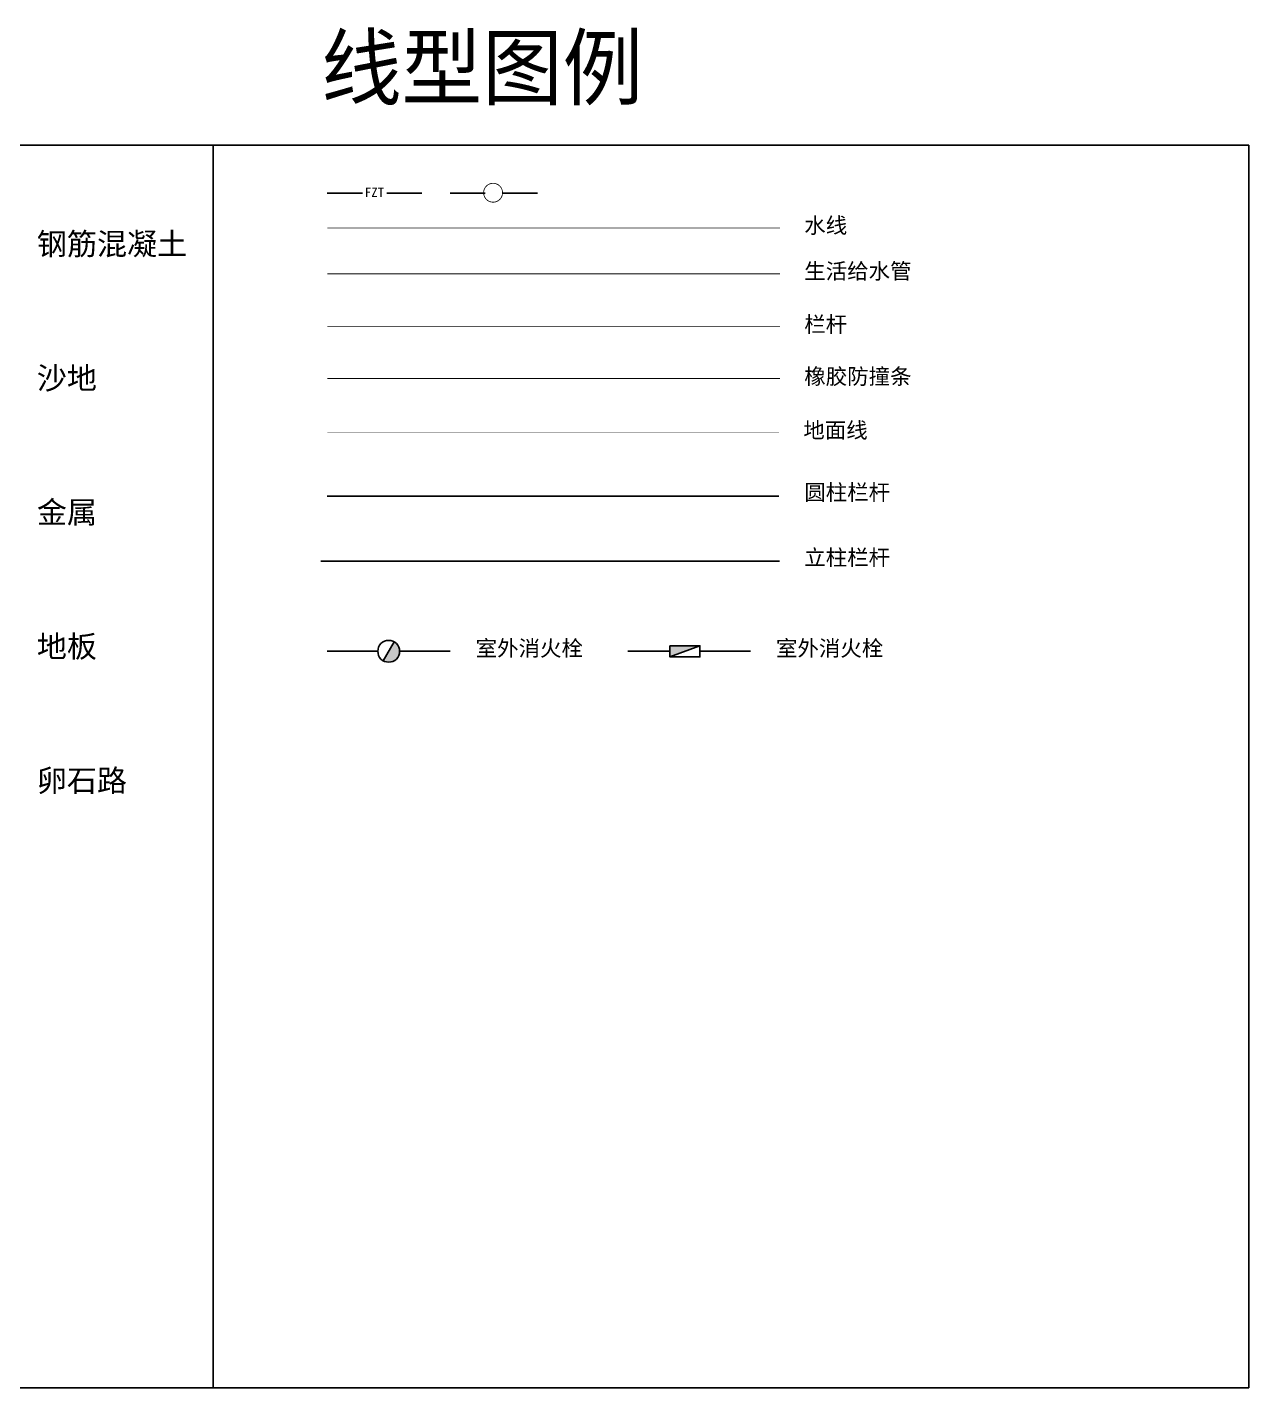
# Model space of a CAD drawing. Extents: x 140753 to 369320, y 91222 to 396627.
# Drawn here: x 339830 to 369320, y 363767 to 396616 of the extents above; entities that cross this region are included whole.
import ezdxf
from ezdxf.enums import TextEntityAlignment as Align
from ezdxf.lldxf.tags import DXFTag

# ---------------------------------------------------------------- set-up
doc = ezdxf.new("R2010")
doc.units = 0
doc.header["$LTSCALE"] = 1000
doc.linetypes.add('YZLG02', pattern=[0.494796, 0.39775, -0.000748, 0.096298])
doc.layers.add('L-TEXT文字标注', color=7, linetype='Continuous')
doc.layers.add('PUB_TEXT', color=7, linetype='Continuous')
doc.styles.get("Standard").update_dxf_attribs({"font": ''})
doc.styles.get('Standard').set_extended_font_data('SimSun')
doc.linetypes.add('FH1_LINE', pattern='A,1,-0.2,["X",Standard,S=0.2,R=0,X=-0.1,Y=-0.1],-0.2', length=1.4)
tags = doc.linetypes.add('WATER', pattern='A,0.846724,-0.142068,["W",Standard,S=0.227848,R=0,X=0,Y=-0.091208],-0.270951,0.846724', length=2.106467).pattern_tags.tags
tags[6] = DXFTag(74, 10)
tags = doc.linetypes.add('圆柱', pattern='A,0.771756,["○",Standard,S=0.388453,R=0,X=0,Y=-0.189694],0.074968,-0.412197,0.848646', length=2.107567).pattern_tags.tags
tags[4] = DXFTag(74, 10)
tags = doc.linetypes.add('地面03', pattern='A,0.094454,["/",Standard,S=0.075949,R=0,X=0,Y=-0.082208],0.044951,-0.007099,0.139405', length=0.285909).pattern_tags.tags
tags[4] = DXFTag(74, 10)
tags = doc.linetypes.add('栏杆', pattern='A,0.846724,-0.059034,["LG",Standard,S=0.227848,R=0,X=0,Y=-0.091208],-0.353985,0.846724', length=2.106467).pattern_tags.tags
tags[6] = DXFTag(74, 10)
tags = doc.linetypes.add('栏杆立柱(fei)', pattern='A,0.846724,-0.142068,["LG",Standard,S=0.227848,R=0,X=0,Y=-0.091208],-0.270951,0.846724', length=2.106467).pattern_tags.tags
tags[6] = DXFTag(74, 10)
tags = doc.linetypes.add('橡胶防撞条', pattern='A,0.846724,-0.059034,["FZT",Standard,S=0.227848,R=0,X=0,Y=-0.091208],-0.531868,0.846724', length=2.28435).pattern_tags.tags
tags[6] = DXFTag(74, 10)
tags = doc.linetypes.add('生活给水管', pattern='A,0.846724,-0.142068,["J",Standard,S=0.227848,R=0,X=0,Y=-0.091208],-0.270951,0.846724', length=2.106467).pattern_tags.tags
tags[6] = DXFTag(74, 10)
tags = doc.linetypes.add('立柱栏杆', pattern='A,0.771756,["□",Standard,S=0.388453,R=0,X=0,Y=-0.189694],0.074968,-0.412197,0.848646', length=2.107567).pattern_tags.tags
tags[4] = DXFTag(74, 10)

msp = doc.modelspace()

# ---------------------------------------------------------------- hatches: boundary and pattern name
at = {"linetype": '地面03'}
h = msp.add_hatch(color=256, dxfattribs=at)
h.dxf.hatch_style = 1
h.paths.add_polyline_path([(348688.1, 381777.1), (348426, 381319.9, 0.5763282), (348820.5, 381548.5, 0.2687713)])
at = {"linetype": '栏杆立柱(fei)'}
h = msp.add_hatch(color=256, dxfattribs=at)
h.dxf.hatch_style = 1
h.paths.add_polyline_path([(355343.9, 381683.4), (355343.9, 381413.7), (356070.8, 381683.2)])

# ---------------------------------------------------------------- linework, layer by layer
for points in [[(319319.6, 393766.6), (344319.6, 393766.6), (344319.6, 363766.6), (319319.6, 363766.6)], [(344319.6, 393766.6), (369319.6, 393766.6), (369319.6, 363766.6), (344319.6, 363766.6)]]:
    msp.add_lwpolyline(points, close=True)
at = {"linetype": 'FH1_LINE'}
for points in [[(347075.3, 392608.2), (347922, 392608.2)], [(348513, 392608.2), (349359.7, 392608.2)], [(350040.1, 392608.2), (350886.8, 392608.2)], [(351299, 392608.2), (352147.7, 392608.2)]]:
    msp.add_lwpolyline(points, dxfattribs=at)
at = {"linetype": 'WATER', "const_width": 20}
msp.add_lwpolyline([(347075.3, 391767.5), (358000.8, 391767.5)], dxfattribs=at)
at = {"linetype": '生活给水管', "const_width": 20}
msp.add_lwpolyline([(347075.3, 390662.5), (358000.8, 390662.5)], dxfattribs=at)
at = {"linetype": '栏杆', "const_width": 20}
msp.add_lwpolyline([(347075.3, 389393.2), (358000.8, 389393.2)], dxfattribs=at)
at = {"linetype": '橡胶防撞条', "const_width": 20}
msp.add_lwpolyline([(347075.3, 388135.4), (358000.8, 388135.4)], dxfattribs=at)
at = {"linetype": '地面03', "ltscale": 5, "const_width": 5}
msp.add_lwpolyline([(347075.3, 386837.5), (357978, 386837.5)], dxfattribs=at)
at = {"linetype": '圆柱'}
msp.add_lwpolyline([(347075.3, 385293.6), (357978, 385293.6)], dxfattribs=at)
at = {"linetype": '立柱栏杆'}
msp.add_lwpolyline([(346915.3, 383720.7), (357988.4, 383720.7)], dxfattribs=at)
msp.add_lwpolyline([(348688.1, 381777.1), (348426, 381319.9)])
at = {"linetype": '栏杆立柱(fei)'}
for points in [[(347075.3, 381548.5), (348293.6, 381548.5)], [(348820.5, 381548.5), (350038.8, 381548.5)], [(354325.6, 381548.5), (355343.9, 381548.5)], [(356070.8, 381683.2), (355343.9, 381413.7)], [(356070.8, 381548.5), (357289, 381548.5)]]:
    msp.add_lwpolyline(points, dxfattribs=at)
msp.add_lwpolyline([(355343.9, 381683.4), (356070.8, 381683.2), (356070.8, 381413.5), (355343.9, 381413.7)], close=True, dxfattribs=at)
msp.add_circle((348557, 381548.5), 263.5)

# ---------------------------------------------------------------- texts
at = {"linetype": 'YZLG02'}
msp.add_text('○', height=388.5, dxfattribs=at).set_placement((350811.9, 392418.5))
at = {"layer": 'L-TEXT文字标注', "width": 0.95}
msp.add_text('线型图例', height=1500, dxfattribs=at).set_placement((350811.8, 395672.2), align=Align.MIDDLE)
at = {"layer": 'PUB_TEXT', "linetype": 'FH1_LINE'}
msp.add_text('FZT', height=227.85, dxfattribs=at).set_placement((347981.1, 392517))
at = {"layer": 'PUB_TEXT', "linetype": 'WATER'}
for s, p in [('水线', (358588.5, 391642.4)), ('生活给水管', (358588.5, 390537.4)), ('栏杆', (358588.5, 389253.5)), ('橡胶防撞条', (358588.5, 387995.8)), ('地面线', (358565.6, 386697.9)), ('圆柱栏杆', (358588.5, 385197.9)), ('立柱栏杆', (358588.5, 383625))]:
    msp.add_text(s, height=379.75, dxfattribs=at).set_placement(p)
at = {"layer": 'PUB_TEXT'}
for s, height, p in [('钢筋混凝土', 531.65, (340063.1, 391118.6)), ('沙地', 531.65, (340063.1, 387879.4)), ('金属', 531.65, (340063.1, 384640.3)), ('地板', 531.65, (340063.1, 381401.1)), ('室外消火栓', 379.75, (350655.7, 381433.2)), ('室外消火栓', 379.75, (357905.9, 381433.2)), ('卵石路', 531.65, (340063.1, 378162))]:
    msp.add_text(s, height=height, dxfattribs=at).set_placement(p)

doc.saveas('drawing.dxf')
